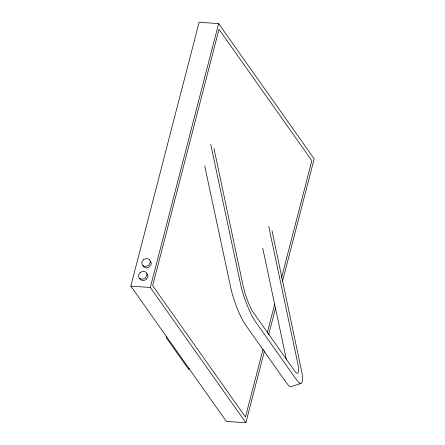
<?xml version="1.0" encoding="UTF-8"?>
<svg xmlns="http://www.w3.org/2000/svg" width="445" height="445" viewBox="0 0 445 445"><rect width="100%" height="100%" fill="white"/><g stroke="black" fill="none" stroke-linecap="round" stroke-linejoin="round"><path stroke-width="0.67" d="M264.469 350.905L245.868 422.75L226.377 421.415L130.819 286.129L199.132 22.25L218.623 23.585L314.181 158.871L282.369 281.746M245.868 422.75L150.315 287.464L218.623 23.585M166.78 336.576L166.441 337.877L188.802 369.534L189.142 368.238M263.073 349.091L245.479 417.048L152.657 285.629L219.012 29.287L311.839 160.706L281.535 277.775M267.25 332.949L274.743 304.018M268.641 334.79L275.594 307.934M300.837 383.457L290.963 386.805A31.929 5.98 71.3 0 1 289.05 385.954L286.791 383.34L245.395 324.728L242.786 320.45A31.929 5.98 71.3 0 1 231.539 291.375L204.711 165.946M130.819 286.129L150.315 287.464M150.56 260.942L151.339 263.829L149.592 266.755L146.338 268.007L143.485 266.85L143.173 265.698M147.256 273.719L148.035 276.606L146.283 279.532L143.029 280.784L140.175 279.627L139.864 278.475M271.984 230.577L302.194 374.089A31.929 5.98 71.3 0 1 298.923 382.605L296.665 379.991L255.263 321.379L252.654 317.101A31.929 5.98 71.3 0 1 241.407 288.026L210.696 144.286M268.713 226.433L297.644 362.831A21.221 3.977 71.3 0 1 294.568 370.841L253.617 312.863A21.221 3.977 71.3 0 1 243.042 285.529L213.967 148.446M262.728 248.104L286.48 360.072M143.462 259.63L141.71 262.556L142.489 265.442L145.337 266.594L148.591 265.342L150.343 262.416L149.565 259.53L146.716 258.378L143.462 259.63M140.153 272.401L138.401 275.333L139.179 278.214L142.033 279.371L145.287 278.119L147.039 275.194L146.26 272.307L143.407 271.15L140.153 272.401"/></g></svg>
